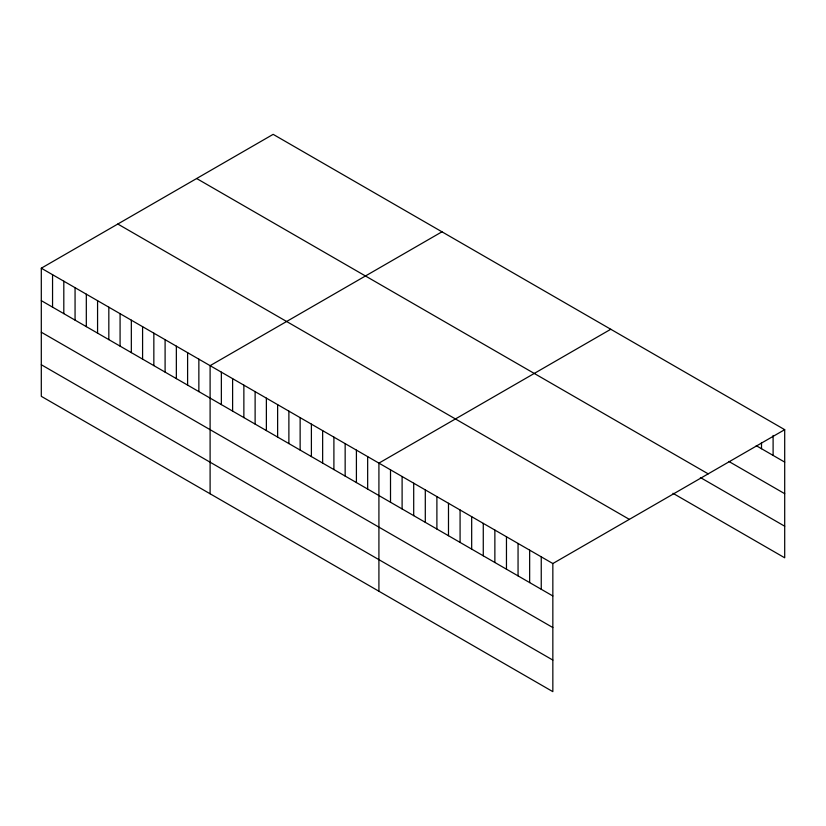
<?xml version="1.0" encoding="UTF-8"?>
<svg xmlns="http://www.w3.org/2000/svg" width="826" height="826" viewBox="0 0 826 826"><rect width="100%" height="100%" fill="white"/><g stroke="black" fill="none" stroke-linecap="round" stroke-linejoin="round"><path stroke-width="1.24" d="M41.3 268.202L552.842 563.538L552.842 691.651L41.3 396.325L41.3 268.202L273.158 134.349L784.7 429.675L784.7 557.798L672.963 493.287M441.972 231.807L210.103 365.67L210.103 493.783M610.775 329.264L378.917 463.128L378.917 591.24M552.842 563.538L784.7 429.675M756.244 445.679L784.7 462.106M728.831 461.435L784.7 493.69M196.65 178.519L708.181 473.856M700.376 477.531L784.7 526.214M117.819 224.032L629.35 519.368M41.3 300.643L552.842 595.969M41.3 332.217L552.842 627.553M41.3 364.741L552.842 660.077M773.105 435.457L773.105 455.415M761.51 442.488L761.51 448.725M541.247 556.848L541.247 589.279M529.652 550.157L529.652 582.588M518.057 543.456L518.057 575.887M506.462 536.766L506.462 569.197M494.867 530.075L494.867 562.506M483.272 523.374L483.272 555.805M471.677 516.684L471.677 549.114M460.082 509.993L460.082 542.424M448.487 503.292L448.487 535.723M436.892 496.602L436.892 529.032M425.297 489.901L425.297 522.342M413.702 483.21L413.702 515.641M402.107 476.519L402.107 508.95M390.512 469.818L390.512 502.249M367.663 456.633L367.663 489.064M356.409 450.129L356.409 482.57M345.154 443.634L345.154 476.065M333.9 437.14L333.9 469.571M322.646 430.645L322.646 463.076M311.392 424.141L311.392 456.571M300.137 417.646L300.137 450.077M288.883 411.152L288.883 443.583M277.629 404.647L277.629 437.088M266.375 398.153L266.375 430.583M255.12 391.658L255.12 424.089M243.866 385.164L243.866 417.595M232.612 378.659L232.612 411.09M221.358 372.165L221.358 404.595M198.859 359.165L198.859 391.607M187.605 352.671L187.605 385.102M176.351 346.177L176.351 378.607M165.097 339.682L165.097 372.113M153.843 333.177L153.843 365.608M142.588 326.683L142.588 359.114M131.334 320.189L131.334 352.619M120.08 313.684L120.08 346.125M108.826 307.189L108.826 339.62M97.571 300.695L97.571 333.126M86.317 294.201L86.317 326.631M75.063 287.696L75.063 320.127M63.808 281.201L63.808 313.632M52.554 274.707L52.554 307.138"/></g></svg>
